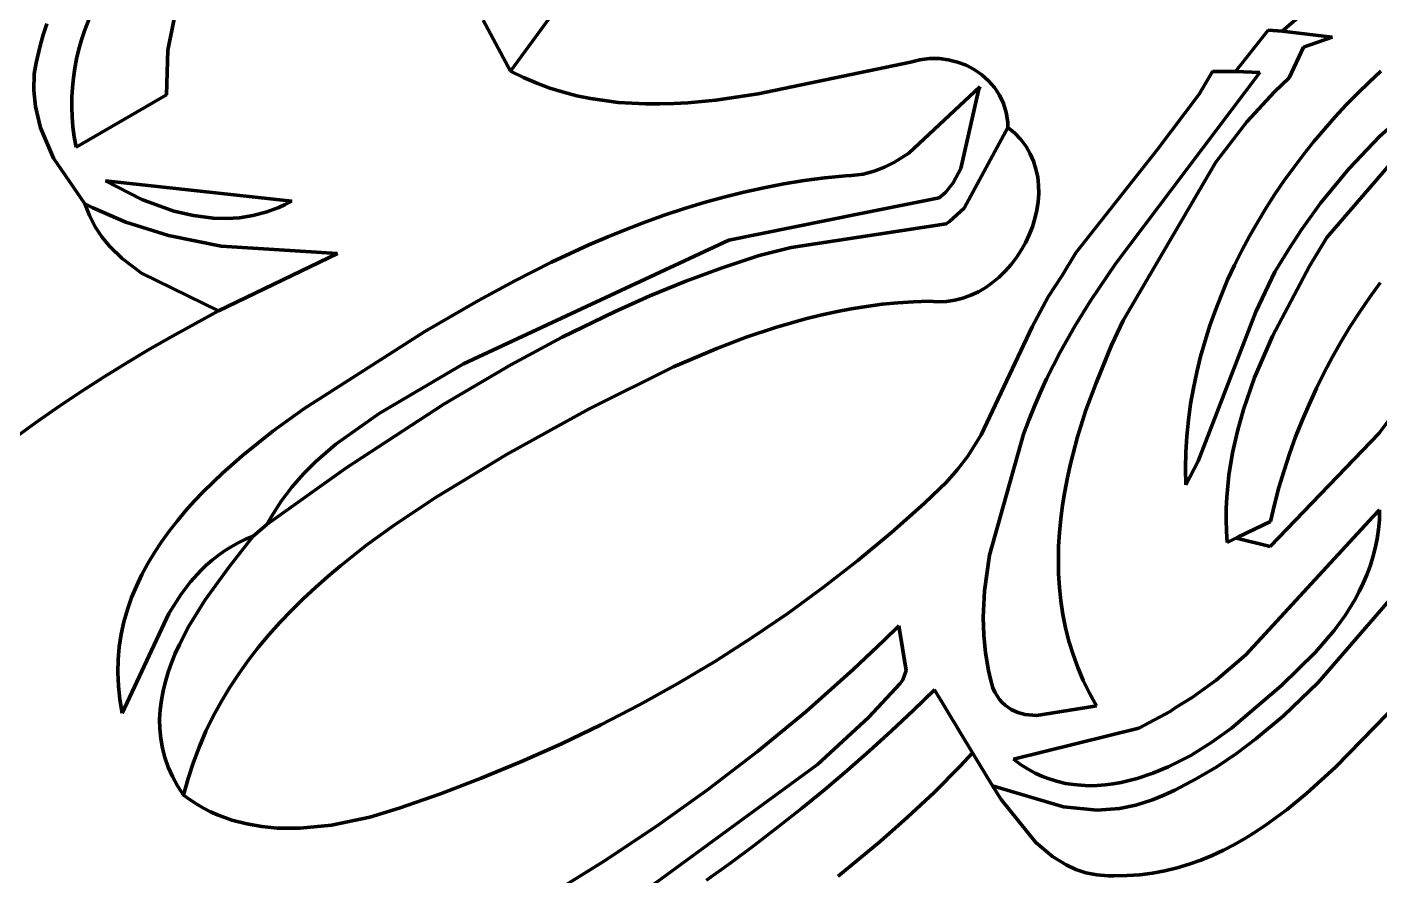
# Model space of a CAD drawing. Header units: millimetres. Extents: x 0.18 to 6.32, y 4.4 to 10.2.
# Drawn here: x 3.13 to 4.247, y 5.435 to 6.136 of the extents above; entities that cross this region are included whole.
import ezdxf

# ---------------------------------------------------------------- set-up
doc = ezdxf.new("R2010")
doc.units = ezdxf.units.MM
for name, color, linetype, lineweight in [('color#004f00ff', 7, 'CONTINUOUS', 100), ('color#86026eff', 7, 'CONTINUOUS', 100), ('color#b36001ff', 7, 'CONTINUOUS', 100), ('color#ba871eff', 7, 'CONTINUOUS', 100), ('color#fdfdfaff', 7, 'CONTINUOUS', 100)]:
    doc.layers.add(name, color=color, linetype=linetype, lineweight=lineweight)

msp = doc.modelspace()

# ---------------------------------------------------------------- linework, layer by layer
at = {"layer": 'color#004f00ff'}
for p, q in [((3.5291, 6.0998), (3.5707, 6.1564)), ((4.1855, 6.149), (4.1665, 6.1328)), ((3.1463, 6.1388), (3.1433, 6.1298)), ((3.1433, 6.1298), (3.1407, 6.1206)), ((4.1549, 6.1335), (4.1279, 6.0995)), ((4.1665, 6.1328), (4.1549, 6.1335)), ((3.1407, 6.1206), (3.1384, 6.1113)), ((3.1374, 6.1067), (3.1359, 6.0975)), ((3.1384, 6.1113), (3.1374, 6.1067)), ((3.8596, 6.1072), (3.7338, 6.0811)), ((3.8674, 6.1092), (3.8596, 6.1072)), ((3.8752, 6.1101), (3.8674, 6.1092)), ((3.8831, 6.1101), (3.8752, 6.1101)), ((3.8908, 6.1091), (3.8831, 6.1101)), ((3.8983, 6.1073), (3.8908, 6.1091)), ((3.9054, 6.1046), (3.8983, 6.1073)), ((3.9122, 6.1011), (3.9054, 6.1046)), ((3.9184, 6.0968), (3.9122, 6.1011)), ((3.1359, 6.0975), (3.1354, 6.0839)), ((3.5399, 6.0945), (3.5291, 6.0998)), ((3.5508, 6.0898), (3.5399, 6.0945)), ((3.9241, 6.0918), (3.9184, 6.0968)), ((3.929, 6.0862), (3.9241, 6.0918)), ((4.1089, 6.0995), (4.0979, 6.0808)), ((4.1279, 6.0995), (4.1089, 6.0995)), ((3.1354, 6.0839), (3.1368, 6.0705)), ((3.5618, 6.0858), (3.5508, 6.0898)), ((3.5729, 6.0823), (3.5618, 6.0858)), ((3.5841, 6.0795), (3.5729, 6.0823)), ((3.5953, 6.0772), (3.5841, 6.0795)), ((3.7338, 6.0811), (3.6989, 6.0759)), ((3.9332, 6.0799), (3.929, 6.0862)), ((3.9364, 6.073), (3.9332, 6.0799)), ((4.0979, 6.0808), (4.0633, 6.0347)), ((3.1368, 6.0705), (3.141, 6.0529)), ((3.6067, 6.0754), (3.5953, 6.0772)), ((3.6181, 6.074), (3.6067, 6.0754)), ((3.6295, 6.0732), (3.6181, 6.074)), ((3.641, 6.0727), (3.6295, 6.0732)), ((3.6525, 6.0727), (3.641, 6.0727)), ((3.6641, 6.073), (3.6525, 6.0727)), ((3.6757, 6.0737), (3.6641, 6.073)), ((3.6989, 6.0759), (3.6757, 6.0737)), ((3.9387, 6.0655), (3.9364, 6.073)), ((3.9399, 6.0575), (3.9387, 6.0655)), ((3.94, 6.0533), (3.9399, 6.0575)), ((3.141, 6.0529), (3.1518, 6.0278)), ((3.9458, 6.0484), (3.94, 6.0533)), ((3.9508, 6.0432), (3.9458, 6.0484)), ((3.955, 6.0375), (3.9508, 6.0432)), ((3.9584, 6.0315), (3.955, 6.0375)), ((4.0633, 6.0347), (3.996, 5.9497)), ((3.1518, 6.0278), (3.1776, 5.9902)), ((3.9612, 6.0253), (3.9584, 6.0315)), ((3.9632, 6.0189), (3.9612, 6.0253)), ((3.9646, 6.0123), (3.9632, 6.0189)), ((3.9653, 6.0055), (3.9646, 6.0123)), ((3.9655, 5.9986), (3.9653, 6.0055)), ((3.1776, 5.9902), (3.1815, 5.9804)), ((3.9639, 5.9848), (3.965, 5.9917)), ((3.965, 5.9917), (3.9655, 5.9986)), ((3.1815, 5.9804), (3.1862, 5.9713)), ((3.9623, 5.978), (3.9639, 5.9848)), ((3.1862, 5.9713), (3.1917, 5.963)), ((3.9576, 5.9645), (3.9602, 5.9712)), ((3.9602, 5.9712), (3.9623, 5.978)), ((3.1917, 5.963), (3.198, 5.9553)), ((3.951, 5.9518), (3.9545, 5.958)), ((3.9545, 5.958), (3.9576, 5.9645)), ((3.198, 5.9553), (3.2085, 5.9449)), ((3.2085, 5.9449), (3.2244, 5.9329)), ((3.9427, 5.9401), (3.947, 5.9458)), ((3.947, 5.9458), (3.951, 5.9518)), ((3.996, 5.9497), (3.9849, 5.931)), ((3.9328, 5.9297), (3.9379, 5.9347)), ((3.9379, 5.9347), (3.9427, 5.9401)), ((3.2244, 5.9329), (3.2879, 5.9019)), ((3.9217, 5.9211), (3.9274, 5.9252)), ((3.9274, 5.9252), (3.9328, 5.9297)), ((3.9849, 5.931), (3.9733, 5.9134)), ((4.239, 5.9131), (4.2475, 5.9248)), ((3.8962, 5.9106), (3.9029, 5.9123)), ((3.9029, 5.9123), (3.9094, 5.9146)), ((3.9094, 5.9146), (3.9156, 5.9176)), ((3.9156, 5.9176), (3.9217, 5.9211)), ((3.9733, 5.9134), (3.96, 5.8886)), ((4.2307, 5.9011), (4.239, 5.9131)), ((3.2879, 5.9019), (3.25, 5.881)), ((3.7853, 5.8983), (3.7979, 5.901)), ((3.7979, 5.901), (3.8105, 5.9034)), ((3.8105, 5.9034), (3.8233, 5.9055)), ((3.8233, 5.9055), (3.8361, 5.9072)), ((3.8361, 5.9072), (3.849, 5.9085)), ((3.849, 5.9085), (3.862, 5.9093)), ((3.862, 5.9093), (3.8751, 5.9098)), ((3.8751, 5.9098), (3.8822, 5.9093)), ((3.8822, 5.9093), (3.8893, 5.9096)), ((3.8893, 5.9096), (3.8962, 5.9106)), ((4.2228, 5.8889), (4.2307, 5.9011)), ((3.7481, 5.8881), (3.7728, 5.8952)), ((3.7728, 5.8952), (3.7853, 5.8983)), ((4.2153, 5.8764), (4.2228, 5.8889)), ((3.25, 5.881), (3.2311, 5.8701)), ((3.6995, 5.8708), (3.7237, 5.88)), ((3.7237, 5.88), (3.7481, 5.8881)), ((3.96, 5.8886), (3.9179, 5.7995)), ((4.3092, 5.8856), (4.2466, 5.8007)), ((3.2311, 5.8701), (3.2124, 5.8589)), ((3.6638, 5.8555), (3.6995, 5.8708)), ((4.2081, 5.8637), (4.2153, 5.8764)), ((3.2124, 5.8589), (3.1937, 5.8473)), ((3.5941, 5.8208), (3.6638, 5.8555)), ((4.2012, 5.8509), (4.2081, 5.8637)), ((3.1937, 5.8473), (3.1752, 5.8354)), ((4.1948, 5.8378), (4.2012, 5.8509)), ((3.1752, 5.8354), (3.1569, 5.8232)), ((4.1887, 5.8245), (4.1948, 5.8378)), ((3.1569, 5.8232), (3.1387, 5.8107)), ((4.183, 5.8111), (4.1887, 5.8245)), ((3.1387, 5.8107), (3.1208, 5.7978)), ((3.5263, 5.7834), (3.5941, 5.8208)), ((4.1776, 5.7976), (4.183, 5.8111)), ((3.9179, 5.7995), (3.9068, 5.7818)), ((4.2466, 5.8007), (4.1567, 5.7072)), ((4.1727, 5.7838), (4.1776, 5.7976)), ((3.4678, 5.7479), (3.5263, 5.7834)), ((3.9068, 5.7818), (3.8983, 5.7707)), ((4.1681, 5.77), (4.1727, 5.7838)), ((3.8983, 5.7707), (3.889, 5.7601)), ((4.1639, 5.756), (4.1681, 5.77)), ((3.8839, 5.7551), (3.8708, 5.7427)), ((3.889, 5.7601), (3.8839, 5.7551)), ((4.1602, 5.7419), (4.1639, 5.756)), ((3.4331, 5.7248), (3.4678, 5.7479)), ((3.8708, 5.7427), (3.8438, 5.7187)), ((4.1568, 5.7277), (4.1602, 5.7419)), ((3.4106, 5.7084), (3.4331, 5.7248)), ((4.1306, 5.7151), (4.1568, 5.7277)), ((3.8438, 5.7187), (3.8161, 5.6956)), ((4.1287, 5.7141), (4.1306, 5.7151)), ((4.1567, 5.7072), (4.1287, 5.7141)), ((3.3889, 5.6913), (3.4106, 5.7084)), ((3.3783, 5.6824), (3.3889, 5.6913)), ((3.8161, 5.6956), (3.7877, 5.6735)), ((3.368, 5.6732), (3.3783, 5.6824)), ((3.3579, 5.6638), (3.368, 5.6732)), ((3.7877, 5.6735), (3.7586, 5.6522)), ((3.3387, 5.6443), (3.3482, 5.6542)), ((3.3482, 5.6542), (3.3579, 5.6638)), ((3.3296, 5.6341), (3.3387, 5.6443)), ((3.7586, 5.6522), (3.7288, 5.6319)), ((3.3209, 5.6237), (3.3296, 5.6341)), ((3.7288, 5.6319), (3.6984, 5.6125)), ((3.3126, 5.6129), (3.3209, 5.6237)), ((3.3047, 5.6019), (3.3126, 5.6129)), ((3.6984, 5.6125), (3.6674, 5.594)), ((3.2972, 5.5905), (3.3047, 5.6019)), ((3.2902, 5.5789), (3.2972, 5.5905)), ((3.6674, 5.594), (3.6358, 5.5765)), ((4.2106, 5.525), (4.2764, 5.5924)), ((3.2836, 5.5669), (3.2902, 5.5789)), ((3.6358, 5.5765), (3.6038, 5.5599)), ((3.2776, 5.5546), (3.2836, 5.5669)), ((3.2722, 5.5419), (3.2776, 5.5546)), ((3.6038, 5.5599), (3.5713, 5.5442)), ((3.5713, 5.5442), (3.5384, 5.5295)), ((3.2673, 5.5289), (3.2722, 5.5419)), ((3.9005, 5.5256), (3.9109, 5.5366)), ((3.9109, 5.5366), (3.9273, 5.5095)), ((3.2629, 5.5155), (3.2673, 5.5289)), ((3.5384, 5.5295), (3.505, 5.5157)), ((3.8792, 5.5041), (3.9005, 5.5256)), ((4.187, 5.5034), (4.2106, 5.525)), ((3.2592, 5.5017), (3.2629, 5.5155)), ((3.505, 5.5157), (3.4713, 5.5028)), ((3.9273, 5.5095), (3.9345, 5.4983)), ((3.2646, 5.4978), (3.2592, 5.5017)), ((3.2701, 5.4943), (3.2646, 5.4978)), ((3.4713, 5.5028), (3.4373, 5.4909)), ((3.8572, 5.4835), (3.8792, 5.5041)), ((3.9345, 5.4983), (3.963, 5.4627)), ((4.1706, 5.49), (4.187, 5.5034)), ((3.2757, 5.4911), (3.2701, 5.4943)), ((3.2814, 5.4881), (3.2757, 5.4911)), ((3.2872, 5.4855), (3.2814, 5.4881)), ((3.4373, 5.4909), (3.413, 5.4835)), ((4.1537, 5.4775), (4.1706, 5.49)), ((3.2991, 5.4812), (3.2872, 5.4855)), ((3.3113, 5.478), (3.2991, 5.4812)), ((3.3238, 5.4758), (3.3113, 5.478)), ((3.3364, 5.4746), (3.3238, 5.4758)), ((3.3814, 5.4769), (3.3556, 5.4744)), ((3.413, 5.4835), (3.3814, 5.4769)), ((3.8346, 5.4636), (3.8572, 5.4835)), ((4.145, 5.4717), (4.1537, 5.4775)), ((3.3556, 5.4744), (3.3364, 5.4746)), ((4.1272, 5.4611), (4.1362, 5.4662)), ((4.1362, 5.4662), (4.145, 5.4717)), ((3.7997, 5.4349), (3.8346, 5.4636)), ((3.963, 5.4627), (3.9768, 5.4512)), ((4.1088, 5.452), (4.1181, 5.4564)), ((4.1181, 5.4564), (4.1272, 5.4611)), ((3.9768, 5.4512), (3.9881, 5.4442)), ((3.9881, 5.4442), (3.9961, 5.4405)), ((4.0798, 5.4417), (4.0896, 5.4447)), ((4.0896, 5.4447), (4.0993, 5.4481)), ((4.0993, 5.4481), (4.1088, 5.452)), ((3.9961, 5.4405), (4.0045, 5.4377)), ((4.0045, 5.4377), (4.0134, 5.4359)), ((4.0134, 5.4359), (4.0227, 5.4351)), ((4.0227, 5.4351), (4.0275, 5.4352)), ((4.0275, 5.4352), (4.0384, 5.4353)), ((4.0384, 5.4353), (4.049, 5.436)), ((4.049, 5.436), (4.0595, 5.4374)), ((4.0595, 5.4374), (4.0697, 5.4393)), ((4.0697, 5.4393), (4.0798, 5.4417))]:
    msp.add_line(p, q, dxfattribs=at)
at = {"layer": 'color#86026eff'}
for p, q in [((3.5707, 6.1564), (3.5291, 6.0998)), ((3.5291, 6.0998), (3.5065, 6.1418)), ((3.904, 5.9866), (3.94, 6.0533)), ((3.94, 6.0533), (3.9458, 6.0484)), ((3.9458, 6.0484), (3.9508, 6.0432)), ((3.9508, 6.0432), (3.955, 6.0375)), ((3.955, 6.0375), (3.9584, 6.0315)), ((4.2034, 5.9623), (4.2692, 6.0385)), ((3.9584, 6.0315), (3.9612, 6.0253)), ((3.9612, 6.0253), (3.9632, 6.0189)), ((3.9632, 6.0189), (3.9646, 6.0123)), ((3.9646, 6.0123), (3.9653, 6.0055)), ((3.9653, 6.0055), (3.9655, 5.9986)), ((3.1776, 5.9902), (3.1843, 5.9868)), ((3.1815, 5.9804), (3.1776, 5.9902)), ((3.965, 5.9917), (3.9639, 5.9848)), ((3.9655, 5.9986), (3.965, 5.9917)), ((3.1862, 5.9713), (3.1815, 5.9804)), ((3.1843, 5.9868), (3.2116, 5.9751)), ((3.8918, 5.9755), (3.904, 5.9866)), ((3.9639, 5.9848), (3.9623, 5.978)), ((3.1917, 5.963), (3.1862, 5.9713)), ((3.2116, 5.9751), (3.2468, 5.964)), ((3.7609, 5.9541), (3.889, 5.9737)), ((3.889, 5.9737), (3.8918, 5.9755)), ((3.9602, 5.9712), (3.9576, 5.9645)), ((3.9623, 5.978), (3.9602, 5.9712)), ((3.198, 5.9553), (3.1917, 5.963)), ((3.2468, 5.964), (3.2903, 5.9553)), ((3.9545, 5.958), (3.951, 5.9518)), ((3.9576, 5.9645), (3.9545, 5.958)), ((4.1892, 5.9387), (4.2034, 5.9623)), ((3.2085, 5.9449), (3.198, 5.9553)), ((3.2244, 5.9329), (3.2085, 5.9449)), ((3.3864, 5.9491), (3.2879, 5.9019)), ((3.2903, 5.9553), (3.3864, 5.9491)), ((3.7041, 5.9374), (3.7346, 5.9476)), ((3.7346, 5.9476), (3.7609, 5.9541)), ((3.947, 5.9458), (3.9427, 5.9401)), ((3.951, 5.9518), (3.947, 5.9458)), ((3.674, 5.9262), (3.7041, 5.9374)), ((3.9379, 5.9347), (3.9328, 5.9297)), ((3.9427, 5.9401), (3.9379, 5.9347)), ((4.1585, 5.881), (4.1892, 5.9387)), ((3.2879, 5.9019), (3.2244, 5.9329)), ((3.6443, 5.9141), (3.674, 5.9262)), ((3.9274, 5.9252), (3.9217, 5.9211)), ((3.9328, 5.9297), (3.9274, 5.9252)), ((4.2475, 5.9248), (4.239, 5.9131)), ((3.615, 5.9011), (3.6443, 5.9141)), ((3.9029, 5.9123), (3.8962, 5.9106)), ((3.9094, 5.9146), (3.9029, 5.9123)), ((3.9156, 5.9176), (3.9094, 5.9146)), ((3.9217, 5.9211), (3.9156, 5.9176)), ((4.239, 5.9131), (4.2307, 5.9011)), ((3.5718, 5.88), (3.615, 5.9011)), ((3.7979, 5.901), (3.7853, 5.8983)), ((3.8105, 5.9034), (3.7979, 5.901)), ((3.8233, 5.9055), (3.8105, 5.9034)), ((3.8361, 5.9072), (3.8233, 5.9055)), ((3.849, 5.9085), (3.8361, 5.9072)), ((3.862, 5.9093), (3.849, 5.9085)), ((3.8751, 5.9098), (3.862, 5.9093)), ((3.8822, 5.9093), (3.8751, 5.9098)), ((3.8893, 5.9096), (3.8822, 5.9093)), ((3.8962, 5.9106), (3.8893, 5.9096)), ((4.2307, 5.9011), (4.2228, 5.8889)), ((3.7728, 5.8952), (3.7481, 5.8881)), ((3.7853, 5.8983), (3.7728, 5.8952)), ((4.2228, 5.8889), (4.2153, 5.8764)), ((3.5294, 5.8572), (3.5718, 5.88)), ((3.7237, 5.88), (3.6995, 5.8708)), ((3.7481, 5.8881), (3.7237, 5.88)), ((4.1438, 5.8466), (4.1585, 5.881)), ((3.6995, 5.8708), (3.6638, 5.8555)), ((4.2153, 5.8764), (4.2081, 5.8637)), ((3.474, 5.8247), (3.5294, 5.8572)), ((3.6638, 5.8555), (3.5941, 5.8208)), ((4.2081, 5.8637), (4.2012, 5.8509)), ((4.1346, 5.8203), (4.1438, 5.8466)), ((4.2012, 5.8509), (4.1948, 5.8378)), ((4.1948, 5.8378), (4.1887, 5.8245)), ((3.3933, 5.7719), (3.474, 5.8247)), ((4.1887, 5.8245), (4.183, 5.8111)), ((3.5941, 5.8208), (3.5263, 5.7834)), ((4.1296, 5.8024), (4.1346, 5.8203)), ((4.183, 5.8111), (4.1776, 5.7976)), ((4.1256, 5.7844), (4.1296, 5.8024)), ((4.1776, 5.7976), (4.1727, 5.7838)), ((3.5263, 5.7834), (3.4678, 5.7479)), ((4.1226, 5.7662), (4.1256, 5.7844)), ((4.1727, 5.7838), (4.1681, 5.77)), ((3.328, 5.7253), (3.3933, 5.7719)), ((4.1209, 5.7478), (4.1226, 5.7662)), ((4.1681, 5.77), (4.1639, 5.756)), ((4.1639, 5.756), (4.1602, 5.7419)), ((3.4678, 5.7479), (3.4331, 5.7248)), ((4.1204, 5.7385), (4.1209, 5.7478)), ((4.1203, 5.7292), (4.1204, 5.7385)), ((4.1602, 5.7419), (4.1568, 5.7277)), ((3.3167, 5.7156), (3.328, 5.7253)), ((3.4331, 5.7248), (3.4106, 5.7084)), ((4.1206, 5.7199), (4.1203, 5.7292)), ((4.1568, 5.7277), (4.1306, 5.7151)), ((3.2967, 5.6904), (3.3167, 5.7156)), ((4.1212, 5.7105), (4.1206, 5.7199)), ((4.1306, 5.7151), (4.1212, 5.7105)), ((3.4106, 5.7084), (3.3889, 5.6913)), ((3.277, 5.663), (3.2967, 5.6904)), ((3.3889, 5.6913), (3.3783, 5.6824)), ((3.3783, 5.6824), (3.368, 5.6732)), ((4.1962, 5.5949), (4.2745, 5.685)), ((3.368, 5.6732), (3.3579, 5.6638)), ((3.2635, 5.6413), (3.277, 5.663)), ((3.3482, 5.6542), (3.3387, 5.6443)), ((3.3579, 5.6638), (3.3482, 5.6542)), ((3.3387, 5.6443), (3.3296, 5.6341)), ((3.2558, 5.6263), (3.2635, 5.6413)), ((3.3296, 5.6341), (3.3209, 5.6237)), ((3.2523, 5.6187), (3.2558, 5.6263)), ((3.3209, 5.6237), (3.3126, 5.6129)), ((3.2464, 5.6034), (3.2492, 5.6111)), ((3.2492, 5.6111), (3.2523, 5.6187)), ((3.3126, 5.6129), (3.3047, 5.6019)), ((3.2441, 5.5957), (3.2464, 5.6034)), ((3.3047, 5.6019), (3.2972, 5.5905)), ((3.2408, 5.5801), (3.2422, 5.5879)), ((3.2422, 5.5879), (3.2441, 5.5957)), ((3.2972, 5.5905), (3.2902, 5.5789)), ((3.8618, 5.5717), (3.8793, 5.5888)), ((3.8793, 5.5888), (3.9109, 5.5366)), ((4.1675, 5.5673), (4.1962, 5.5949)), ((4.2764, 5.5924), (4.2106, 5.525)), ((3.2398, 5.5722), (3.2408, 5.5801)), ((3.2902, 5.5789), (3.2836, 5.5669)), ((3.2394, 5.5644), (3.2398, 5.5722)), ((3.2836, 5.5669), (3.2776, 5.5546)), ((3.8439, 5.5549), (3.8618, 5.5717)), ((4.1447, 5.5482), (4.1675, 5.5673)), ((3.2396, 5.5565), (3.2394, 5.5644)), ((3.2403, 5.5486), (3.2396, 5.5565)), ((3.2776, 5.5546), (3.2722, 5.5419)), ((3.8257, 5.5384), (3.8439, 5.5549)), ((3.2417, 5.5407), (3.2403, 5.5486)), ((4.1289, 5.5363), (4.1447, 5.5482)), ((3.2438, 5.5329), (3.2417, 5.5407)), ((3.2465, 5.525), (3.2438, 5.5329)), ((3.2722, 5.5419), (3.2673, 5.5289)), ((3.8073, 5.5222), (3.8257, 5.5384)), ((3.9109, 5.5366), (3.9005, 5.5256)), ((4.1125, 5.5253), (4.1289, 5.5363)), ((3.25, 5.5172), (3.2465, 5.525)), ((3.2673, 5.5289), (3.2629, 5.5155)), ((3.7885, 5.5063), (3.8073, 5.5222)), ((3.9005, 5.5256), (3.8792, 5.5041)), ((4.0955, 5.5152), (4.1125, 5.5253)), ((4.2106, 5.525), (4.187, 5.5034)), ((3.2542, 5.5094), (3.25, 5.5172)), ((3.2592, 5.5017), (3.2542, 5.5094)), ((3.2629, 5.5155), (3.2592, 5.5017)), ((3.9345, 5.4983), (3.9273, 5.5095)), ((3.9273, 5.5095), (3.9858, 5.4922)), ((4.0778, 5.506), (4.0867, 5.5105)), ((4.0867, 5.5105), (4.0955, 5.5152)), ((3.7696, 5.4907), (3.7885, 5.5063)), ((3.8792, 5.5041), (3.8572, 5.4835)), ((3.963, 5.4627), (3.9345, 5.4983)), ((4.0458, 5.4934), (4.0594, 5.498)), ((4.0594, 5.498), (4.0687, 5.5019)), ((4.0687, 5.5019), (4.0778, 5.506)), ((4.187, 5.5034), (4.1706, 5.49)), ((3.7503, 5.4755), (3.7696, 5.4907)), ((3.9858, 5.4922), (4.0136, 5.4895)), ((4.0136, 5.4895), (4.0321, 5.4907)), ((4.0321, 5.4907), (4.0458, 5.4934)), ((4.1706, 5.49), (4.1537, 5.4775)), ((3.7308, 5.4605), (3.7503, 5.4755)), ((3.8572, 5.4835), (3.8346, 5.4636)), ((4.1537, 5.4775), (4.145, 5.4717)), ((4.1362, 5.4662), (4.1272, 5.4611)), ((4.145, 5.4717), (4.1362, 5.4662)), ((3.7111, 5.4459), (3.7308, 5.4605)), ((3.8346, 5.4636), (3.7997, 5.4349)), ((3.9768, 5.4512), (3.963, 5.4627)), ((4.1181, 5.4564), (4.1088, 5.452)), ((4.1272, 5.4611), (4.1181, 5.4564)), ((3.6911, 5.4316), (3.7111, 5.4459)), ((3.9881, 5.4442), (3.9768, 5.4512)), ((3.9961, 5.4405), (3.9881, 5.4442)), ((4.0896, 5.4447), (4.0798, 5.4417)), ((4.0993, 5.4481), (4.0896, 5.4447)), ((4.1088, 5.452), (4.0993, 5.4481)), ((4.0045, 5.4377), (3.9961, 5.4405)), ((4.0134, 5.4359), (4.0045, 5.4377)), ((4.0227, 5.4351), (4.0134, 5.4359)), ((4.0275, 5.4352), (4.0227, 5.4351)), ((4.0384, 5.4353), (4.0275, 5.4352)), ((4.049, 5.436), (4.0384, 5.4353)), ((4.0595, 5.4374), (4.049, 5.436)), ((4.0697, 5.4393), (4.0595, 5.4374)), ((4.0798, 5.4417), (4.0697, 5.4393))]:
    msp.add_line(p, q, dxfattribs=at)
at = {"layer": 'color#b36001ff'}
for p, q in [((4.2288, 6.0814), (4.2383, 6.0907)), ((4.2383, 6.0907), (4.248, 6.0997)), ((3.8581, 6.032), (3.9167, 6.0869)), ((3.9158, 6.0837), (3.9012, 6.0193)), ((3.9167, 6.0869), (3.9158, 6.0837)), ((4.2195, 6.0718), (4.2288, 6.0814)), ((4.2103, 6.062), (4.2195, 6.0718)), ((4.2811, 6.0762), (4.2469, 6.0457)), ((4.2014, 6.0519), (4.2103, 6.062)), ((4.1928, 6.0416), (4.2014, 6.0519)), ((4.2469, 6.0457), (4.2215, 6.0192)), ((4.1843, 6.0311), (4.1928, 6.0416)), ((3.8382, 6.0204), (3.8464, 6.0245)), ((3.8464, 6.0245), (3.8581, 6.032)), ((4.1761, 6.0203), (4.1843, 6.0311)), ((3.7718, 6.0094), (3.7888, 6.0117)), ((3.7888, 6.0117), (3.8058, 6.0134)), ((3.8058, 6.0134), (3.8108, 6.0136)), ((3.8108, 6.0136), (3.8157, 6.014)), ((3.8157, 6.014), (3.8205, 6.0148)), ((3.8205, 6.0148), (3.8296, 6.0171)), ((3.8296, 6.0171), (3.8382, 6.0204)), ((3.9012, 6.0193), (3.8949, 6.0075)), ((4.1682, 6.0094), (4.1761, 6.0203)), ((4.2215, 6.0192), (4.1981, 5.9908)), ((3.1946, 6.0093), (3.3485, 5.9925)), ((3.2248, 5.9938), (3.1946, 6.0093)), ((3.7218, 5.9998), (3.7384, 6.0035)), ((3.7384, 6.0035), (3.755, 6.0067)), ((3.755, 6.0067), (3.7718, 6.0094)), ((3.8949, 6.0075), (3.8884, 5.9996)), ((4.1606, 5.9982), (4.1682, 6.0094)), ((3.2511, 5.9842), (3.2248, 5.9938)), ((3.3432, 5.9897), (3.3379, 5.9872)), ((3.3485, 5.9925), (3.3432, 5.9897)), ((3.673, 5.9863), (3.6891, 5.9912)), ((3.6891, 5.9912), (3.7054, 5.9957)), ((3.7054, 5.9957), (3.7218, 5.9998)), ((3.8831, 5.995), (3.8172, 5.982)), ((3.8884, 5.9996), (3.8831, 5.995)), ((4.1533, 5.9868), (4.1606, 5.9982)), ((4.1981, 5.9908), (4.1821, 5.9684)), ((3.2673, 5.9804), (3.2511, 5.9842)), ((3.2836, 5.9783), (3.2673, 5.9804)), ((3.2945, 5.978), (3.2836, 5.9783)), ((3.3054, 5.9787), (3.2945, 5.978)), ((3.3163, 5.9804), (3.3054, 5.9787)), ((3.3271, 5.9833), (3.3163, 5.9804)), ((3.3379, 5.9872), (3.3271, 5.9833)), ((3.641, 5.9753), (3.6569, 5.981)), ((3.6569, 5.981), (3.673, 5.9863)), ((3.8172, 5.982), (3.7096, 5.9602)), ((4.1463, 5.9752), (4.1533, 5.9868)), ((3.6095, 5.9629), (3.6252, 5.9692)), ((3.6252, 5.9692), (3.641, 5.9753)), ((4.1396, 5.9635), (4.1463, 5.9752)), ((4.1821, 5.9684), (4.1721, 5.9528)), ((3.7096, 5.9602), (3.4904, 5.8579)), ((3.5631, 5.9419), (3.5939, 5.9562)), ((3.5939, 5.9562), (3.6095, 5.9629)), ((4.1332, 5.9516), (4.1396, 5.9635)), ((4.1272, 5.9395), (4.1332, 5.9516)), ((4.1721, 5.9528), (4.1606, 5.9339)), ((3.5327, 5.9266), (3.5631, 5.9419)), ((4.1215, 5.9273), (4.1272, 5.9395)), ((4.1606, 5.9339), (4.1447, 5.9009)), ((3.5027, 5.9104), (3.5327, 5.9266)), ((4.1163, 5.9149), (4.1215, 5.9273)), ((4.1114, 5.9024), (4.1163, 5.9149)), ((3.4585, 5.8847), (3.5027, 5.9104)), ((4.1447, 5.9009), (4.0971, 5.7777)), ((4.1069, 5.8897), (4.1114, 5.9024)), ((4.1028, 5.877), (4.1069, 5.8897)), ((3.3585, 5.8208), (3.4585, 5.8847)), ((4.0992, 5.8641), (4.1028, 5.877)), ((3.4904, 5.8579), (3.4208, 5.817)), ((4.096, 5.8511), (4.0992, 5.8641)), ((4.0932, 5.838), (4.096, 5.8511)), ((4.0909, 5.8249), (4.0932, 5.838)), ((4.0891, 5.8116), (4.0909, 5.8249)), ((3.333, 5.8023), (3.3585, 5.8208)), ((3.4208, 5.817), (3.3848, 5.7916)), ((4.0878, 5.7983), (4.0891, 5.8116)), ((3.3076, 5.7821), (3.333, 5.8023)), ((3.3848, 5.7916), (3.3683, 5.7774)), ((4.0871, 5.785), (4.0878, 5.7983)), ((3.2912, 5.7677), (3.3076, 5.7821)), ((3.3683, 5.7774), (3.3581, 5.7671)), ((4.0868, 5.7715), (4.0871, 5.785)), ((4.0971, 5.7777), (4.0871, 5.7581)), ((3.2755, 5.7525), (3.2912, 5.7677)), ((3.3581, 5.7671), (3.3485, 5.7562)), ((4.0871, 5.7581), (4.0868, 5.7715)), ((3.3485, 5.7562), (3.3397, 5.7445)), ((3.2608, 5.7365), (3.268, 5.7446)), ((3.268, 5.7446), (3.2755, 5.7525)), ((3.3397, 5.7445), (3.3317, 5.7319)), ((3.2539, 5.7282), (3.2608, 5.7365)), ((4.2414, 5.7317), (4.247, 5.7375)), ((4.247, 5.7375), (4.2468, 5.7293)), ((3.2472, 5.7198), (3.2539, 5.7282)), ((3.328, 5.7253), (3.3167, 5.7156)), ((3.3317, 5.7319), (3.328, 5.7253)), ((4.1366, 5.6178), (4.2414, 5.7317)), ((4.2461, 5.7213), (4.245, 5.7134)), ((4.2468, 5.7293), (4.2461, 5.7213)), ((3.2351, 5.7022), (3.241, 5.7111)), ((3.241, 5.7111), (3.2472, 5.7198)), ((3.3042, 5.7102), (3.2984, 5.707)), ((3.3103, 5.7131), (3.3042, 5.7102)), ((3.3167, 5.7156), (3.3103, 5.7131)), ((4.245, 5.7134), (4.2434, 5.7058)), ((3.2297, 5.6932), (3.2351, 5.7022)), ((3.2877, 5.6998), (3.2827, 5.6959)), ((3.2929, 5.7035), (3.2877, 5.6998)), ((3.2984, 5.707), (3.2929, 5.7035)), ((4.2434, 5.7058), (4.2415, 5.6983)), ((3.2247, 5.6839), (3.2297, 5.6932)), ((3.2779, 5.6917), (3.2734, 5.6873)), ((3.2827, 5.6959), (3.2779, 5.6917)), ((4.2392, 5.691), (4.2365, 5.6838)), ((4.2415, 5.6983), (4.2392, 5.691)), ((3.2202, 5.6745), (3.2247, 5.6839)), ((3.265, 5.678), (3.2573, 5.6679)), ((3.2734, 5.6873), (3.265, 5.678)), ((4.2335, 5.6768), (4.2302, 5.6699)), ((4.2365, 5.6838), (4.2335, 5.6768)), ((3.2162, 5.6649), (3.2202, 5.6745)), ((3.2573, 5.6679), (3.247, 5.6517)), ((4.2302, 5.6699), (4.2266, 5.6632)), ((3.2099, 5.645), (3.2128, 5.655)), ((3.2128, 5.655), (3.2162, 5.6649)), ((4.2266, 5.6632), (4.2185, 5.6502)), ((3.2077, 5.6348), (3.2099, 5.645)), ((3.247, 5.6517), (3.2085, 5.5696)), ((4.2185, 5.6502), (4.2094, 5.6378)), ((3.206, 5.6244), (3.2077, 5.6348)), ((3.8374, 5.6295), (3.8498, 5.6417)), ((3.8498, 5.6417), (3.856, 5.6046)), ((4.2094, 5.6378), (4.1942, 5.62)), ((3.2051, 5.6138), (3.206, 5.6244)), ((3.8122, 5.6056), (3.8374, 5.6295)), ((3.2048, 5.6031), (3.2051, 5.6138)), ((4.1119, 5.5967), (4.1366, 5.6178)), ((4.1942, 5.62), (4.1661, 5.5924)), ((3.2053, 5.5921), (3.2048, 5.6031)), ((3.7733, 5.5709), (3.8122, 5.6056)), ((3.856, 5.6046), (3.8532, 5.5969)), ((3.2065, 5.5809), (3.2053, 5.5921)), ((3.8509, 5.5941), (3.8248, 5.566)), ((3.8532, 5.5969), (3.8509, 5.5941)), ((4.0921, 5.5825), (4.1119, 5.5967)), ((4.1661, 5.5924), (4.1246, 5.5572)), ((3.2085, 5.5696), (3.2065, 5.5809)), ((4.0781, 5.5738), (4.0921, 5.5825)), ((3.7331, 5.5378), (3.7733, 5.5709)), ((3.8248, 5.566), (3.7827, 5.5271)), ((4.0482, 5.5571), (4.074, 5.571)), ((4.074, 5.571), (4.0781, 5.5738)), ((3.9445, 5.5315), (4.0482, 5.5571)), ((4.1246, 5.5572), (4.1084, 5.5454)), ((4.1084, 5.5454), (4.091, 5.5346)), ((3.6919, 5.5061), (3.7331, 5.5378)), ((3.9503, 5.5272), (3.9445, 5.5315)), ((4.091, 5.5346), (4.0725, 5.5251)), ((3.7827, 5.5271), (3.6359, 5.4198)), ((3.9563, 5.5234), (3.9503, 5.5272)), ((3.9624, 5.52), (3.9563, 5.5234)), ((3.9686, 5.5172), (3.9624, 5.52)), ((4.0725, 5.5251), (4.0598, 5.5198)), ((3.9748, 5.5149), (3.9686, 5.5172)), ((3.9812, 5.513), (3.9748, 5.5149)), ((3.9876, 5.5115), (3.9812, 5.513)), ((3.9941, 5.5105), (3.9876, 5.5115)), ((4.0006, 5.5099), (3.9941, 5.5105)), ((4.0072, 5.5096), (4.0006, 5.5099)), ((4.0138, 5.5098), (4.0072, 5.5096)), ((4.0204, 5.5103), (4.0138, 5.5098)), ((4.027, 5.5111), (4.0204, 5.5103)), ((4.0336, 5.5123), (4.027, 5.5111)), ((4.0468, 5.5155), (4.0336, 5.5123)), ((4.0598, 5.5198), (4.0468, 5.5155)), ((3.6495, 5.4758), (3.6919, 5.5061)), ((3.6061, 5.447), (3.6495, 5.4758)), ((3.5618, 5.4195), (3.6061, 5.447))]:
    msp.add_line(p, q, dxfattribs=at)
at = {"layer": 'color#ba871eff'}
for p, q in [((3.2461, 6.1171), (3.2545, 6.1577)), ((3.1832, 6.1479), (3.1773, 6.1331)), ((4.1665, 6.1328), (4.1855, 6.149)), ((3.1433, 6.1298), (3.1463, 6.1388)), ((3.5065, 6.1418), (3.5291, 6.0998)), ((3.1407, 6.1206), (3.1433, 6.1298)), ((3.1749, 6.1255), (3.1727, 6.1178)), ((3.1773, 6.1331), (3.1749, 6.1255)), ((4.2077, 6.1278), (4.1665, 6.1328)), ((4.1841, 6.1197), (4.2077, 6.1278)), ((3.1384, 6.1113), (3.1407, 6.1206)), ((3.1727, 6.1178), (3.1708, 6.11)), ((3.2451, 6.0801), (3.2461, 6.1171)), ((4.1724, 6.0942), (4.1841, 6.1197)), ((3.1359, 6.0975), (3.1374, 6.1067)), ((3.1374, 6.1067), (3.1384, 6.1113)), ((3.1693, 6.1022), (3.1682, 6.0943)), ((3.1708, 6.11), (3.1693, 6.1022)), ((3.7338, 6.0811), (3.8596, 6.1072)), ((3.8596, 6.1072), (3.8674, 6.1092)), ((3.8674, 6.1092), (3.8752, 6.1101)), ((3.8752, 6.1101), (3.8831, 6.1101)), ((3.8831, 6.1101), (3.8908, 6.1091)), ((3.8908, 6.1091), (3.8983, 6.1073)), ((3.8983, 6.1073), (3.9054, 6.1046)), ((3.9054, 6.1046), (3.9122, 6.1011)), ((3.9122, 6.1011), (3.9184, 6.0968)), ((3.1354, 6.0839), (3.1359, 6.0975)), ((3.1682, 6.0943), (3.1673, 6.0863)), ((3.5291, 6.0998), (3.5399, 6.0945)), ((3.5399, 6.0945), (3.5508, 6.0898)), ((3.9184, 6.0968), (3.9241, 6.0918)), ((3.9241, 6.0918), (3.929, 6.0862)), ((4.1482, 6.0986), (4.029, 5.9407)), ((4.0979, 6.0808), (4.1089, 6.0995)), ((4.1089, 6.0995), (4.1279, 6.0995)), ((4.1279, 6.0995), (4.1482, 6.0986)), ((4.1602, 6.0826), (4.1724, 6.0942)), ((4.2383, 6.0907), (4.2288, 6.0814)), ((4.248, 6.0997), (4.2383, 6.0907)), ((3.1368, 6.0705), (3.1354, 6.0839)), ((3.1673, 6.0863), (3.1669, 6.0782)), ((3.1704, 6.037), (3.2451, 6.0801)), ((3.5508, 6.0898), (3.5618, 6.0858)), ((3.5618, 6.0858), (3.5729, 6.0823)), ((3.5729, 6.0823), (3.5841, 6.0795)), ((3.5841, 6.0795), (3.5953, 6.0772)), ((3.6989, 6.0759), (3.7338, 6.0811)), ((3.9167, 6.0869), (3.8581, 6.032)), ((3.9012, 6.0193), (3.9158, 6.0837)), ((3.9158, 6.0837), (3.9167, 6.0869)), ((3.929, 6.0862), (3.9332, 6.0799)), ((3.9332, 6.0799), (3.9364, 6.073)), ((4.0633, 6.0347), (4.0979, 6.0808)), ((4.1374, 6.0578), (4.1602, 6.0826)), ((4.2288, 6.0814), (4.2195, 6.0718)), ((3.141, 6.0529), (3.1368, 6.0705)), ((3.1669, 6.0782), (3.1668, 6.0701)), ((3.1668, 6.0701), (3.1671, 6.0619)), ((3.5953, 6.0772), (3.6067, 6.0754)), ((3.6067, 6.0754), (3.6181, 6.074)), ((3.6181, 6.074), (3.6295, 6.0732)), ((3.6295, 6.0732), (3.641, 6.0727)), ((3.641, 6.0727), (3.6525, 6.0727)), ((3.6525, 6.0727), (3.6641, 6.073)), ((3.6641, 6.073), (3.6757, 6.0737)), ((3.6757, 6.0737), (3.6989, 6.0759)), ((3.9364, 6.073), (3.9387, 6.0655)), ((4.2195, 6.0718), (4.2103, 6.062)), ((4.2469, 6.0457), (4.2811, 6.0762)), ((3.1671, 6.0619), (3.1678, 6.0537)), ((3.9387, 6.0655), (3.9399, 6.0575)), ((3.9399, 6.0575), (3.94, 6.0533)), ((4.1117, 6.0247), (4.1374, 6.0578)), ((4.2103, 6.062), (4.2014, 6.0519)), ((3.1518, 6.0278), (3.141, 6.0529)), ((3.1678, 6.0537), (3.1689, 6.0454)), ((3.1689, 6.0454), (3.1704, 6.037)), ((3.94, 6.0533), (3.904, 5.9866)), ((4.2014, 6.0519), (4.1928, 6.0416)), ((4.2215, 6.0192), (4.2469, 6.0457)), ((3.996, 5.9497), (4.0633, 6.0347)), ((4.1928, 6.0416), (4.1843, 6.0311)), ((4.2692, 6.0385), (4.2034, 5.9623)), ((3.1776, 5.9902), (3.1518, 6.0278)), ((3.8464, 6.0245), (3.8382, 6.0204)), ((3.8581, 6.032), (3.8464, 6.0245)), ((4.0353, 5.8939), (4.1117, 6.0247)), ((4.1843, 6.0311), (4.1761, 6.0203)), ((3.7888, 6.0117), (3.7718, 6.0094)), ((3.8058, 6.0134), (3.7888, 6.0117)), ((3.8108, 6.0136), (3.8058, 6.0134)), ((3.8157, 6.014), (3.8108, 6.0136)), ((3.8205, 6.0148), (3.8157, 6.014)), ((3.8296, 6.0171), (3.8205, 6.0148)), ((3.8382, 6.0204), (3.8296, 6.0171)), ((3.8949, 6.0075), (3.9012, 6.0193)), ((4.1761, 6.0203), (4.1682, 6.0094)), ((4.1981, 5.9908), (4.2215, 6.0192)), ((3.1946, 6.0093), (3.2248, 5.9938)), ((3.3485, 5.9925), (3.1946, 6.0093)), ((3.7384, 6.0035), (3.7218, 5.9998)), ((3.755, 6.0067), (3.7384, 6.0035)), ((3.7718, 6.0094), (3.755, 6.0067)), ((3.8884, 5.9996), (3.8949, 6.0075)), ((4.1682, 6.0094), (4.1606, 5.9982)), ((3.1843, 5.9868), (3.1776, 5.9902)), ((3.2248, 5.9938), (3.2511, 5.9842)), ((3.3379, 5.9872), (3.3432, 5.9897)), ((3.3432, 5.9897), (3.3485, 5.9925)), ((3.6891, 5.9912), (3.673, 5.9863)), ((3.7054, 5.9957), (3.6891, 5.9912)), ((3.7218, 5.9998), (3.7054, 5.9957)), ((3.8172, 5.982), (3.8831, 5.995)), ((3.8831, 5.995), (3.8884, 5.9996)), ((4.1606, 5.9982), (4.1533, 5.9868)), ((4.1821, 5.9684), (4.1981, 5.9908)), ((3.2116, 5.9751), (3.1843, 5.9868)), ((3.2511, 5.9842), (3.2673, 5.9804)), ((3.2673, 5.9804), (3.2836, 5.9783)), ((3.2836, 5.9783), (3.2945, 5.978)), ((3.2945, 5.978), (3.3054, 5.9787)), ((3.3054, 5.9787), (3.3163, 5.9804)), ((3.3163, 5.9804), (3.3271, 5.9833)), ((3.3271, 5.9833), (3.3379, 5.9872)), ((3.6569, 5.981), (3.641, 5.9753)), ((3.673, 5.9863), (3.6569, 5.981)), ((3.7096, 5.9602), (3.8172, 5.982)), ((3.904, 5.9866), (3.8918, 5.9755)), ((4.1533, 5.9868), (4.1463, 5.9752)), ((3.2468, 5.964), (3.2116, 5.9751)), ((3.6252, 5.9692), (3.6095, 5.9629)), ((3.641, 5.9753), (3.6252, 5.9692)), ((3.889, 5.9737), (3.7609, 5.9541)), ((3.8918, 5.9755), (3.889, 5.9737)), ((4.1463, 5.9752), (4.1396, 5.9635)), ((4.1721, 5.9528), (4.1821, 5.9684)), ((3.2903, 5.9553), (3.2468, 5.964)), ((3.4904, 5.8579), (3.7096, 5.9602)), ((3.5939, 5.9562), (3.5631, 5.9419)), ((3.6095, 5.9629), (3.5939, 5.9562)), ((4.1396, 5.9635), (4.1332, 5.9516)), ((4.2034, 5.9623), (4.1892, 5.9387)), ((3.2879, 5.9019), (3.3864, 5.9491)), ((3.3864, 5.9491), (3.2903, 5.9553)), ((3.7346, 5.9476), (3.7041, 5.9374)), ((3.7609, 5.9541), (3.7346, 5.9476)), ((3.9849, 5.931), (3.996, 5.9497)), ((4.1332, 5.9516), (4.1272, 5.9395)), ((4.1606, 5.9339), (4.1721, 5.9528)), ((3.5631, 5.9419), (3.5327, 5.9266)), ((3.7041, 5.9374), (3.674, 5.9262)), ((4.029, 5.9407), (4.0083, 5.9101)), ((4.1272, 5.9395), (4.1215, 5.9273)), ((4.1447, 5.9009), (4.1606, 5.9339)), ((4.1892, 5.9387), (4.1585, 5.881)), ((3.5327, 5.9266), (3.5027, 5.9104)), ((3.674, 5.9262), (3.6443, 5.9141)), ((3.9733, 5.9134), (3.9849, 5.931)), ((4.1215, 5.9273), (4.1163, 5.9149)), ((3.6443, 5.9141), (3.615, 5.9011)), ((3.96, 5.8886), (3.9733, 5.9134)), ((4.1163, 5.9149), (4.1114, 5.9024)), ((3.25, 5.881), (3.2879, 5.9019)), ((3.5027, 5.9104), (3.4585, 5.8847)), ((3.615, 5.9011), (3.5718, 5.88)), ((4.0083, 5.9101), (3.9954, 5.8891)), ((4.0971, 5.7777), (4.1447, 5.9009)), ((4.1114, 5.9024), (4.1069, 5.8897)), ((3.9954, 5.8891), (3.9832, 5.8677)), ((4.0257, 5.8734), (4.0353, 5.8939)), ((4.1069, 5.8897), (4.1028, 5.877)), ((3.2311, 5.8701), (3.25, 5.881)), ((3.4585, 5.8847), (3.3585, 5.8208)), ((3.5718, 5.88), (3.5294, 5.8572)), ((3.9179, 5.7995), (3.96, 5.8886)), ((4.1585, 5.881), (4.1438, 5.8466)), ((4.2466, 5.8007), (4.3092, 5.8856)), ((3.2124, 5.8589), (3.2311, 5.8701)), ((3.9832, 5.8677), (3.972, 5.8457)), ((4.0125, 5.8416), (4.0257, 5.8734)), ((4.1028, 5.877), (4.0992, 5.8641)), ((3.1937, 5.8473), (3.2124, 5.8589)), ((3.4208, 5.817), (3.4904, 5.8579)), ((3.5294, 5.8572), (3.474, 5.8247)), ((4.0992, 5.8641), (4.096, 5.8511)), ((3.1752, 5.8354), (3.1937, 5.8473)), ((3.972, 5.8457), (3.9668, 5.8345)), ((4.096, 5.8511), (4.0932, 5.838)), ((4.1438, 5.8466), (4.1346, 5.8203)), ((3.1569, 5.8232), (3.1752, 5.8354)), ((3.9668, 5.8345), (3.9619, 5.8231)), ((4.0045, 5.8198), (4.0125, 5.8416)), ((4.0932, 5.838), (4.0909, 5.8249)), ((3.1387, 5.8107), (3.1569, 5.8232)), ((3.474, 5.8247), (3.3933, 5.7719)), ((3.9619, 5.8231), (3.9572, 5.8115)), ((4.0909, 5.8249), (4.0891, 5.8116)), ((3.1208, 5.7978), (3.1387, 5.8107)), ((3.3585, 5.8208), (3.333, 5.8023)), ((3.3848, 5.7916), (3.4208, 5.817)), ((3.9572, 5.8115), (3.9529, 5.7998)), ((3.9975, 5.7977), (4.0045, 5.8198)), ((4.0891, 5.8116), (4.0878, 5.7983)), ((4.1346, 5.8203), (4.1296, 5.8024)), ((3.333, 5.8023), (3.3076, 5.7821)), ((3.9068, 5.7818), (3.9179, 5.7995)), ((3.9529, 5.7998), (3.9248, 5.6999)), ((4.1296, 5.8024), (4.1256, 5.7844)), ((4.1567, 5.7072), (4.2466, 5.8007)), ((3.3683, 5.7774), (3.3848, 5.7916)), ((3.9916, 5.7753), (3.9975, 5.7977)), ((4.0878, 5.7983), (4.0871, 5.785)), ((3.3076, 5.7821), (3.2912, 5.7677)), ((3.3581, 5.7671), (3.3683, 5.7774)), ((3.8983, 5.7707), (3.9068, 5.7818)), ((4.0871, 5.785), (4.0868, 5.7715)), ((4.0871, 5.7581), (4.0971, 5.7777)), ((4.1256, 5.7844), (4.1226, 5.7662)), ((3.2912, 5.7677), (3.2755, 5.7525)), ((3.3933, 5.7719), (3.328, 5.7253)), ((3.3485, 5.7562), (3.3581, 5.7671)), ((3.889, 5.7601), (3.8983, 5.7707)), ((3.9891, 5.764), (3.9916, 5.7753)), ((4.0868, 5.7715), (4.0871, 5.7581)), ((4.1226, 5.7662), (4.1209, 5.7478)), ((3.3397, 5.7445), (3.3485, 5.7562)), ((3.8708, 5.7427), (3.8839, 5.7551)), ((3.8839, 5.7551), (3.889, 5.7601)), ((3.9869, 5.7527), (3.9891, 5.764)), ((3.268, 5.7446), (3.2608, 5.7365)), ((3.2755, 5.7525), (3.268, 5.7446)), ((3.3317, 5.7319), (3.3397, 5.7445)), ((3.9851, 5.7414), (3.9869, 5.7527)), ((4.1209, 5.7478), (4.1204, 5.7385)), ((3.2608, 5.7365), (3.2539, 5.7282)), ((3.8438, 5.7187), (3.8708, 5.7427)), ((3.9836, 5.73), (3.9851, 5.7414)), ((4.1204, 5.7385), (4.1203, 5.7292)), ((4.247, 5.7375), (4.2414, 5.7317)), ((4.2468, 5.7293), (4.247, 5.7375)), ((3.2539, 5.7282), (3.2472, 5.7198)), ((3.328, 5.7253), (3.3317, 5.7319)), ((3.9826, 5.7187), (3.9836, 5.73)), ((4.1203, 5.7292), (4.1206, 5.7199)), ((4.2414, 5.7317), (4.1366, 5.6178)), ((4.245, 5.7134), (4.2461, 5.7213)), ((4.2461, 5.7213), (4.2468, 5.7293)), ((3.241, 5.7111), (3.2351, 5.7022)), ((3.2472, 5.7198), (3.241, 5.7111)), ((3.3167, 5.7156), (3.2967, 5.6904)), ((3.2984, 5.707), (3.3042, 5.7102)), ((3.3042, 5.7102), (3.3103, 5.7131)), ((3.3103, 5.7131), (3.3167, 5.7156)), ((3.8161, 5.6956), (3.8438, 5.7187)), ((3.9819, 5.7073), (3.9826, 5.7187)), ((4.1206, 5.7199), (4.1212, 5.7105)), ((4.1212, 5.7105), (4.1306, 5.7151)), ((4.1306, 5.7151), (4.1287, 5.7141)), ((4.1287, 5.7141), (4.1567, 5.7072)), ((4.2434, 5.7058), (4.245, 5.7134)), ((3.2351, 5.7022), (3.2297, 5.6932)), ((3.2827, 5.6959), (3.2877, 5.6998)), ((3.2877, 5.6998), (3.2929, 5.7035)), ((3.2929, 5.7035), (3.2984, 5.707)), ((3.9248, 5.6999), (3.9207, 5.6706)), ((3.9817, 5.696), (3.9819, 5.7073)), ((4.2415, 5.6983), (4.2434, 5.7058)), ((3.2297, 5.6932), (3.2247, 5.6839)), ((3.2734, 5.6873), (3.2779, 5.6917)), ((3.2967, 5.6904), (3.277, 5.663)), ((3.2779, 5.6917), (3.2827, 5.6959)), ((3.7877, 5.6735), (3.8161, 5.6956)), ((3.9819, 5.6847), (3.9817, 5.696)), ((4.2365, 5.6838), (4.2392, 5.691)), ((4.2392, 5.691), (4.2415, 5.6983)), ((3.2247, 5.6839), (3.2202, 5.6745)), ((3.2573, 5.6679), (3.265, 5.678)), ((3.265, 5.678), (3.2734, 5.6873)), ((3.9826, 5.6734), (3.9819, 5.6847)), ((4.2745, 5.685), (4.1962, 5.5949)), ((4.2302, 5.6699), (4.2335, 5.6768)), ((4.2335, 5.6768), (4.2365, 5.6838)), ((3.2202, 5.6745), (3.2162, 5.6649)), ((3.247, 5.6517), (3.2573, 5.6679)), ((3.7586, 5.6522), (3.7877, 5.6735)), ((3.9207, 5.6706), (3.9196, 5.6486)), ((3.9838, 5.6622), (3.9826, 5.6734)), ((4.2266, 5.6632), (4.2302, 5.6699)), ((3.2128, 5.655), (3.2099, 5.645)), ((3.2162, 5.6649), (3.2128, 5.655)), ((3.277, 5.663), (3.2635, 5.6413)), ((3.9855, 5.651), (3.9838, 5.6622)), ((4.2185, 5.6502), (4.2266, 5.6632)), ((3.2099, 5.645), (3.2077, 5.6348)), ((3.2085, 5.5696), (3.247, 5.6517)), ((3.7288, 5.6319), (3.7586, 5.6522)), ((3.9196, 5.6486), (3.92, 5.6339)), ((3.9877, 5.64), (3.9855, 5.651)), ((4.2094, 5.6378), (4.2185, 5.6502)), ((3.2077, 5.6348), (3.206, 5.6244)), ((3.2635, 5.6413), (3.2558, 5.6263)), ((3.6984, 5.6125), (3.7288, 5.6319)), ((3.8498, 5.6417), (3.8374, 5.6295)), ((3.856, 5.6046), (3.8498, 5.6417)), ((3.92, 5.6339), (3.9214, 5.6193)), ((3.9904, 5.6289), (3.9877, 5.64)), ((4.1942, 5.62), (4.2094, 5.6378)), ((3.206, 5.6244), (3.2051, 5.6138)), ((3.2558, 5.6263), (3.2523, 5.6187)), ((3.8374, 5.6295), (3.8122, 5.6056)), ((3.9938, 5.618), (3.9904, 5.6289)), ((3.2051, 5.6138), (3.2048, 5.6031)), ((3.2492, 5.6111), (3.2464, 5.6034)), ((3.2523, 5.6187), (3.2492, 5.6111)), ((3.6674, 5.594), (3.6984, 5.6125)), ((3.9214, 5.6193), (3.9239, 5.6048)), ((3.9977, 5.6072), (3.9938, 5.618)), ((4.1366, 5.6178), (4.1119, 5.5967)), ((4.1661, 5.5924), (4.1942, 5.62)), ((3.2048, 5.6031), (3.2053, 5.5921)), ((3.2464, 5.6034), (3.2441, 5.5957)), ((3.8122, 5.6056), (3.7733, 5.5709)), ((3.8532, 5.5969), (3.856, 5.6046)), ((3.9239, 5.6048), (3.9256, 5.5976)), ((4.0022, 5.5965), (3.9977, 5.6072)), ((3.2053, 5.5921), (3.2065, 5.5809)), ((3.2422, 5.5879), (3.2408, 5.5801)), ((3.2441, 5.5957), (3.2422, 5.5879)), ((3.6358, 5.5765), (3.6674, 5.594)), ((3.8248, 5.566), (3.8509, 5.5941)), ((3.8509, 5.5941), (3.8532, 5.5969)), ((3.8793, 5.5888), (3.8618, 5.5717)), ((3.9109, 5.5366), (3.8793, 5.5888)), ((3.9256, 5.5976), (3.9276, 5.5904)), ((3.9276, 5.5904), (3.9293, 5.5869)), ((4.0074, 5.5859), (4.0022, 5.5965)), ((4.1119, 5.5967), (4.0921, 5.5825)), ((4.1246, 5.5572), (4.1661, 5.5924)), ((4.1962, 5.5949), (4.1675, 5.5673)), ((3.2065, 5.5809), (3.2085, 5.5696)), ((3.2408, 5.5801), (3.2398, 5.5722)), ((3.6038, 5.5599), (3.6358, 5.5765)), ((3.9293, 5.5869), (3.9311, 5.5837)), ((3.9311, 5.5837), (3.9332, 5.5809)), ((3.9332, 5.5809), (3.9354, 5.5784)), ((3.9354, 5.5784), (3.9377, 5.5762)), ((3.9377, 5.5762), (3.9428, 5.5726)), ((4.0132, 5.5755), (4.0074, 5.5859)), ((4.0921, 5.5825), (4.0781, 5.5738)), ((3.2398, 5.5722), (3.2394, 5.5644)), ((3.7733, 5.5709), (3.7331, 5.5378)), ((3.7827, 5.5271), (3.8248, 5.566)), ((3.8618, 5.5717), (3.8439, 5.5549)), ((3.9428, 5.5726), (3.9483, 5.5701)), ((3.9483, 5.5701), (3.9542, 5.5685)), ((3.9542, 5.5685), (3.9637, 5.5675)), ((3.9637, 5.5675), (4.0102, 5.5749)), ((4.0102, 5.5749), (4.0132, 5.5755)), ((4.074, 5.571), (4.0482, 5.5571)), ((4.0781, 5.5738), (4.074, 5.571)), ((4.1675, 5.5673), (4.1447, 5.5482)), ((3.2394, 5.5644), (3.2396, 5.5565)), ((3.2396, 5.5565), (3.2403, 5.5486)), ((3.5713, 5.5442), (3.6038, 5.5599)), ((3.8439, 5.5549), (3.8257, 5.5384)), ((4.0482, 5.5571), (3.9445, 5.5315)), ((4.1084, 5.5454), (4.1246, 5.5572)), ((3.2403, 5.5486), (3.2417, 5.5407)), ((3.5384, 5.5295), (3.5713, 5.5442)), ((4.091, 5.5346), (4.1084, 5.5454)), ((4.1447, 5.5482), (4.1289, 5.5363)), ((3.2417, 5.5407), (3.2438, 5.5329)), ((3.2438, 5.5329), (3.2465, 5.525)), ((3.7331, 5.5378), (3.6919, 5.5061)), ((3.8257, 5.5384), (3.8073, 5.5222)), ((3.9273, 5.5095), (3.9109, 5.5366)), ((3.9445, 5.5315), (3.9503, 5.5272)), ((4.0725, 5.5251), (4.091, 5.5346)), ((4.1289, 5.5363), (4.1125, 5.5253)), ((3.2465, 5.525), (3.25, 5.5172)), ((3.505, 5.5157), (3.5384, 5.5295)), ((3.6359, 5.4198), (3.7827, 5.5271)), ((3.8073, 5.5222), (3.7885, 5.5063)), ((3.9503, 5.5272), (3.9563, 5.5234)), ((3.9563, 5.5234), (3.9624, 5.52)), ((3.9624, 5.52), (3.9686, 5.5172)), ((4.0598, 5.5198), (4.0725, 5.5251)), ((4.1125, 5.5253), (4.0955, 5.5152)), ((3.25, 5.5172), (3.2542, 5.5094)), ((3.2542, 5.5094), (3.2592, 5.5017)), ((3.4713, 5.5028), (3.505, 5.5157)), ((3.9858, 5.4922), (3.9273, 5.5095)), ((3.9686, 5.5172), (3.9748, 5.5149)), ((3.9748, 5.5149), (3.9812, 5.513)), ((3.9812, 5.513), (3.9876, 5.5115)), ((3.9876, 5.5115), (3.9941, 5.5105)), ((3.9941, 5.5105), (4.0006, 5.5099)), ((4.0006, 5.5099), (4.0072, 5.5096)), ((4.0072, 5.5096), (4.0138, 5.5098)), ((4.0138, 5.5098), (4.0204, 5.5103)), ((4.0204, 5.5103), (4.027, 5.5111)), ((4.027, 5.5111), (4.0336, 5.5123)), ((4.0336, 5.5123), (4.0468, 5.5155)), ((4.0468, 5.5155), (4.0598, 5.5198)), ((4.0867, 5.5105), (4.0778, 5.506)), ((4.0955, 5.5152), (4.0867, 5.5105)), ((3.2592, 5.5017), (3.2646, 5.4978)), ((3.2646, 5.4978), (3.2701, 5.4943)), ((3.4373, 5.4909), (3.4713, 5.5028)), ((3.6919, 5.5061), (3.6495, 5.4758)), ((3.7885, 5.5063), (3.7696, 5.4907)), ((4.0594, 5.498), (4.0458, 5.4934)), ((4.0687, 5.5019), (4.0594, 5.498)), ((4.0778, 5.506), (4.0687, 5.5019)), ((3.2701, 5.4943), (3.2757, 5.4911)), ((3.2757, 5.4911), (3.2814, 5.4881)), ((3.2814, 5.4881), (3.2872, 5.4855)), ((3.413, 5.4835), (3.4373, 5.4909)), ((3.7696, 5.4907), (3.7503, 5.4755)), ((4.0136, 5.4895), (3.9858, 5.4922)), ((4.0321, 5.4907), (4.0136, 5.4895)), ((4.0458, 5.4934), (4.0321, 5.4907)), ((3.2872, 5.4855), (3.2991, 5.4812)), ((3.2991, 5.4812), (3.3113, 5.478)), ((3.3113, 5.478), (3.3238, 5.4758)), ((3.3238, 5.4758), (3.3364, 5.4746)), ((3.3556, 5.4744), (3.3814, 5.4769)), ((3.3814, 5.4769), (3.413, 5.4835)), ((3.6495, 5.4758), (3.6061, 5.447)), ((3.7503, 5.4755), (3.7308, 5.4605)), ((3.3364, 5.4746), (3.3556, 5.4744)), ((3.7308, 5.4605), (3.7111, 5.4459)), ((3.6061, 5.447), (3.5618, 5.4195)), ((3.7111, 5.4459), (3.6911, 5.4316))]:
    msp.add_line(p, q, dxfattribs=at)
at = {"layer": 'color#fdfdfaff'}
for p, q in [((3.2545, 6.1577), (3.2461, 6.1171)), ((3.1773, 6.1331), (3.1832, 6.1479)), ((3.1727, 6.1178), (3.1749, 6.1255)), ((3.1749, 6.1255), (3.1773, 6.1331)), ((4.1279, 6.0995), (4.1549, 6.1335)), ((4.1549, 6.1335), (4.1665, 6.1328)), ((4.1665, 6.1328), (4.2077, 6.1278)), ((4.2077, 6.1278), (4.1841, 6.1197)), ((3.1708, 6.11), (3.1727, 6.1178)), ((3.2461, 6.1171), (3.2451, 6.0801)), ((4.1841, 6.1197), (4.1724, 6.0942)), ((3.1682, 6.0943), (3.1693, 6.1022)), ((3.1693, 6.1022), (3.1708, 6.11)), ((3.1673, 6.0863), (3.1682, 6.0943)), ((4.029, 5.9407), (4.1482, 6.0986)), ((4.1482, 6.0986), (4.1279, 6.0995)), ((4.1724, 6.0942), (4.1602, 6.0826)), ((3.1669, 6.0782), (3.1673, 6.0863)), ((3.2451, 6.0801), (3.1704, 6.037)), ((4.1602, 6.0826), (4.1374, 6.0578)), ((3.1668, 6.0701), (3.1669, 6.0782)), ((3.1671, 6.0619), (3.1668, 6.0701)), ((3.1678, 6.0537), (3.1671, 6.0619)), ((4.1374, 6.0578), (4.1117, 6.0247)), ((3.1689, 6.0454), (3.1678, 6.0537)), ((3.1704, 6.037), (3.1689, 6.0454)), ((4.1117, 6.0247), (4.0353, 5.8939)), ((4.0083, 5.9101), (4.029, 5.9407)), ((3.9954, 5.8891), (4.0083, 5.9101)), ((3.9832, 5.8677), (3.9954, 5.8891)), ((4.0353, 5.8939), (4.0257, 5.8734)), ((3.972, 5.8457), (3.9832, 5.8677)), ((4.0257, 5.8734), (4.0125, 5.8416)), ((3.9668, 5.8345), (3.972, 5.8457)), ((3.9619, 5.8231), (3.9668, 5.8345)), ((4.0125, 5.8416), (4.0045, 5.8198)), ((3.9572, 5.8115), (3.9619, 5.8231)), ((3.9529, 5.7998), (3.9572, 5.8115)), ((4.0045, 5.8198), (3.9975, 5.7977)), ((3.9248, 5.6999), (3.9529, 5.7998)), ((3.9975, 5.7977), (3.9916, 5.7753)), ((3.9916, 5.7753), (3.9891, 5.764)), ((3.9891, 5.764), (3.9869, 5.7527)), ((3.9869, 5.7527), (3.9851, 5.7414)), ((3.9851, 5.7414), (3.9836, 5.73)), ((3.9836, 5.73), (3.9826, 5.7187)), ((3.9826, 5.7187), (3.9819, 5.7073)), ((3.9207, 5.6706), (3.9248, 5.6999)), ((3.9819, 5.7073), (3.9817, 5.696)), ((3.9817, 5.696), (3.9819, 5.6847)), ((3.9819, 5.6847), (3.9826, 5.6734)), ((3.9196, 5.6486), (3.9207, 5.6706)), ((3.9826, 5.6734), (3.9838, 5.6622)), ((3.9838, 5.6622), (3.9855, 5.651)), ((3.92, 5.6339), (3.9196, 5.6486)), ((3.9855, 5.651), (3.9877, 5.64)), ((3.9214, 5.6193), (3.92, 5.6339)), ((3.9877, 5.64), (3.9904, 5.6289)), ((3.9904, 5.6289), (3.9938, 5.618)), ((3.9239, 5.6048), (3.9214, 5.6193)), ((3.9938, 5.618), (3.9977, 5.6072)), ((3.9256, 5.5976), (3.9239, 5.6048)), ((3.9977, 5.6072), (4.0022, 5.5965)), ((3.9276, 5.5904), (3.9256, 5.5976)), ((3.9293, 5.5869), (3.9276, 5.5904)), ((4.0022, 5.5965), (4.0074, 5.5859)), ((3.9311, 5.5837), (3.9293, 5.5869)), ((3.9332, 5.5809), (3.9311, 5.5837)), ((3.9354, 5.5784), (3.9332, 5.5809)), ((3.9377, 5.5762), (3.9354, 5.5784)), ((3.9428, 5.5726), (3.9377, 5.5762)), ((4.0074, 5.5859), (4.0132, 5.5755)), ((3.9483, 5.5701), (3.9428, 5.5726)), ((3.9542, 5.5685), (3.9483, 5.5701)), ((3.9637, 5.5675), (3.9542, 5.5685)), ((4.0102, 5.5749), (3.9637, 5.5675)), ((4.0132, 5.5755), (4.0102, 5.5749))]:
    msp.add_line(p, q, dxfattribs=at)

doc.saveas('drawing.dxf')
